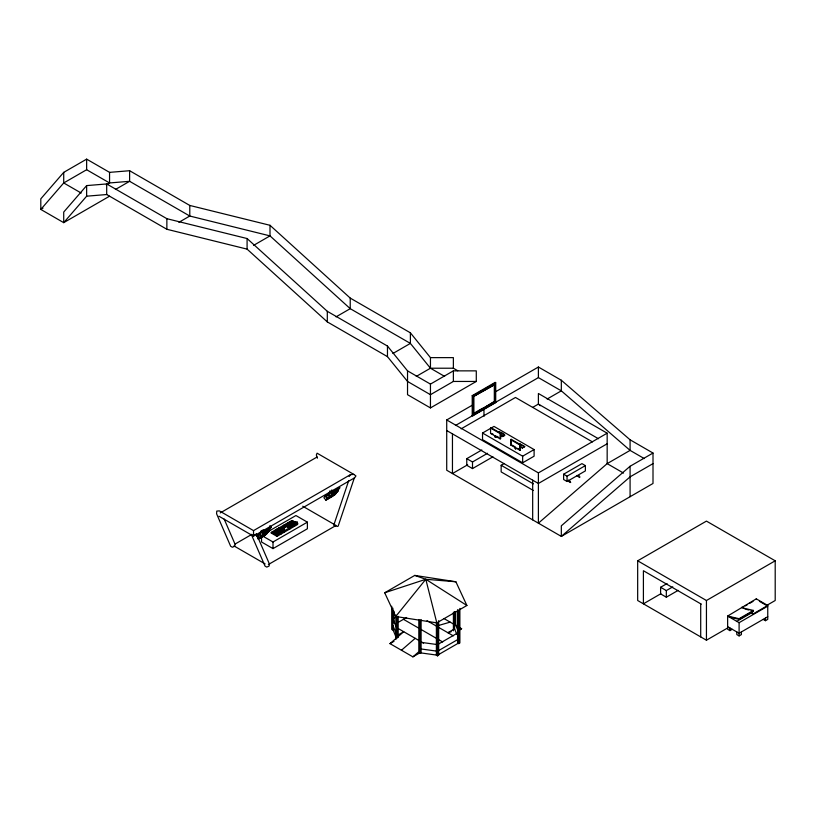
<?xml version="1.0" encoding="UTF-8"?>
<svg xmlns="http://www.w3.org/2000/svg" width="816" height="816" viewBox="0 0 816 816"><rect width="100%" height="100%" fill="white"/><g stroke="black" fill="none" stroke-linecap="round" stroke-linejoin="round"><path stroke-width="1.22" d="M260.477 537.295L258.427 538.866L260.131 537.316M267.995 530.798L266.516 532.236M330.245 496.587L330.796 496.556M332.683 495.016L334.723 493.445L333.907 493.741M277.42 529.247L276.879 529.808L276.859 529.278M276.869 529.849L276.461 529.533M285.957 524.637L285.498 524.668M286.049 524.515L286.579 523.954L286.232 524.362M289.578 522.373L289.568 522.23M290.006 521.71L290.047 522.24L290.323 521.71M578.299 476.32L578.513 475.534L579.299 475.748M579.87 476.738L579.656 477.523L578.87 477.309M354.338 477.901L338.232 525.922L337.753 526.453L335.549 525.983L333.836 524.994L348.728 480.573M282.142 527.779L283.305 528.584L281.989 527.748L283.652 528.38L283.499 527.728M263.935 534.613L264.374 534.062M264.853 533.531L262.915 534.847L265.404 533.276M265.945 533.256C261.11 538.142 269.025 532.277 265.282 534.123M349.136 476.513L350.411 474.677L353.818 474.392L355.939 475.952L354.664 477.788L253.521 536.183L218.933 516.222M260.488 533.123L257.621 535.755L259.61 538.223L266.485 534.245L267.628 532.624L260.753 536.591L259.61 538.223M262.517 530.777L259.661 533.399L261.64 535.867L268.515 531.899L269.668 530.267L262.793 534.245L261.64 535.867M261.202 530.431L263.191 532.899L264.333 531.267L271.208 527.299L269.882 525.647M265.18 534.286L264.037 535.918L258.142 539.325M271.208 527.299L270.065 528.931L263.191 532.899M328.522 494.108L325.084 496.087L323.932 497.719L325.921 500.188L332.795 496.22L333.948 494.588M329.246 493.425L326.39 496.046L328.369 498.525L335.243 494.547L336.396 492.915L329.521 496.893L328.369 498.525M325.921 500.188L327.063 498.556L331 496.291M331.949 493.201L333.091 491.569L339.966 487.601L338.824 489.233L331.949 493.201L329.96 490.732M331.551 494.537L329.562 492.068L328.42 493.7L330.398 496.169L331.551 494.537L338.426 490.569L337.1 488.927M338.426 490.569L337.283 492.201L330.398 496.169M272.891 531.797C274.268 530.93 271.289 533.266 272.891 531.563M276.838 529.462L277.45 529.37L276.94 529.227M290.608 521.944L290.312 521.903M265.996 530.063C261.916 533.817 268.342 529.655 265.414 530.788M262.12 536.438C261.283 538.142 265.475 534.307 263.099 535.602M331.184 495.689L329.246 497.005M333.214 493.343L332.622 493.955M338.201 488.386L337.345 489.212M395.719 616.498L425.799 579.289L455.879 581.767L466.895 605.492L436.805 622.863L395.719 616.498L384.703 592.773L414.783 575.413L455.879 581.767M416.262 376.411L430.45 368.22L430.45 357.632L410.387 332.816L350.227 298.085L270.004 225.298L189.781 205.448L129.611 170.717L109.558 172.37L86.639 159.14L63.719 172.37L40.8 198.839L40.8 209.426L63.719 222.656L109.558 196.187M86.639 185.599L63.719 212.068L63.719 222.656L86.639 196.187L86.639 185.599L106.692 183.947L166.862 218.688L247.085 238.537L327.308 311.314L387.467 346.055L407.531 370.862L430.45 384.101L453.37 370.862L476.289 370.862L476.289 381.449L430.45 407.918L407.531 394.689L407.531 370.862M333.836 524.994L334.315 524.464M264.517 530.726L264.109 531.43L265.139 530.9M258.284 537.928L258.998 537.285M259.825 537.244L258.203 538.417M260.732 536.265L261.446 535.622M334.968 492.232L335.672 491.589M331.082 496.526L330.674 497.23L332.51 495.567M336.508 491.538C332.581 495.21 339.181 490.681 336.07 492.079M484.255 409.204L483.572 408.979L484.255 408.877M263.864 533.654L264.557 532.787L263.741 533.072M262.069 535.786C258.55 539.192 264.976 534.653 261.844 536.112M458.725 642.957L437.529 655.197L419.965 652.79L412.906 656.86L389.987 643.63L403.736 631.717L397.994 635.032M401.441 650.25L415.201 638.336M653.004 453.043L630.085 466.273L561.326 525.82L561.326 536.408L653.004 483.48L653.004 453.043L630.085 439.804L561.326 380.256L538.397 367.027L494.741 392.231M412.906 656.86L419.965 650.75M264.761 530.512L265.761 529.829M262.813 535.694L262.283 536.092M329.939 496.128L330.47 495.73M328.154 498.086C325.125 500.891 331.041 496.903 328.42 497.893M272.707 532.277L272.932 531.542M263.599 533.868L263.078 534.225M261.569 536.214L260.651 536.744M265.006 534.235L263.966 534.766M335.794 492.181L334.876 492.711M327.879 498.188L326.798 498.668M331.592 496.097L332.112 495.74M268.729 528.115L269.545 527.83L268.066 529.268M334.05 490.406L334.866 490.11L333.387 491.548M444.638 376.411L430.45 368.22L410.387 343.403L350.227 308.672L270.004 235.885L189.781 216.036L129.611 181.305L109.558 182.957L86.639 169.728L63.719 182.957L40.8 209.426L42.983 208.162M106.284 184.844L109.558 182.957L109.558 172.37M115.423 189.496L129.611 181.305L129.611 170.717M178.867 222.34L189.781 216.036L189.781 205.448M253.633 245.341L270.004 235.885L270.004 225.298M336.039 316.863L350.227 308.672L350.227 298.085M392.924 353.491L410.387 343.403L410.387 332.816M220.238 512.917L317.057 457.021M476.289 381.449L453.37 381.449L430.45 394.689L407.531 381.449L387.467 356.643L327.308 321.902L247.085 249.125L166.862 229.276L106.692 194.534L86.639 196.187M472.219 395.638L495.139 382.408L495.71 382.745L495.71 402.594L472.79 415.823L472.219 415.497L472.219 395.638L472.79 395.974L495.71 382.745M474.698 395.811L494.608 384.652L494.608 401.951L473.892 413.916L494.323 401.788L494.323 384.489M473.606 396.443L494.608 384.652M224.186 519.088L235.13 544.364L234.61 546.302L232.366 547.24L230.653 546.251L216.577 513.754L216.781 511.081L219.341 510.877L253.521 530.614L350.411 474.677M653.004 463.631L630.085 476.86L561.326 536.408L446.719 470.24L446.719 419.954L472.913 404.838M235.079 544.048L251.45 534.592M259.763 533.807L256.326 535.786L258.305 538.254L264.2 534.857M266.914 532.287L295.922 515.539L307.387 522.148L307.387 528.768L273.003 548.617L261.538 541.997L261.538 536.489M473.321 413.579L482.644 408.204M472.219 415.497L481.593 410.081M488.886 405.868L493.058 403.461M455.45 425.503L538.397 377.614L561.326 390.844L630.085 450.391L644.273 458.582M271.279 532.409L274.717 530.42L280.449 533.072L280.449 534.388L277.012 536.377L271.279 533.072L271.279 532.409L277.012 535.051L280.449 533.072M275.298 530.094L278.735 528.105L284.468 530.757L284.468 532.073L281.02 534.062L275.298 530.757L275.298 530.094L281.02 532.736L284.468 530.757M283.121 530.645L279.307 528.442L279.307 527.779L283.886 525.127L289.619 527.779L289.619 529.094L285.039 531.746L285.039 530.42L289.619 527.779M284.468 524.8L287.905 522.811L293.627 525.463L293.627 526.779L290.19 528.768L284.468 525.463L284.468 524.8L290.19 527.442L293.627 525.463M288.476 522.485L291.914 520.496L297.646 523.148L297.646 524.464L294.209 526.453L288.476 523.148L288.476 522.485L294.209 525.127L297.646 523.148M271.279 533.072L274.717 531.083L274.717 530.42M278.735 528.105L278.735 528.768L282.968 526.32M287.038 523.974L283.886 525.79L283.886 525.127M281.846 527.167L283.019 526.779M281.918 527.911L284.437 526.453L285.6 527.258M280.347 528.972L282.642 530.298L280.418 529.36A1.785 0.918 -4.7 0 1 280.184 530.788A1.785 0.918 -4.7 0 1 277.552 530.573A1.785 0.918 -4.7 0 1 278.705 529.227M291.812 525.004L289.282 523.811L291.7 525.076M293.291 521.495L295.8 522.413M280.367 529.247L282.673 530.686L283.642 529.89M293.546 521.638L297.187 523.413L297.187 522.087L295.698 522.791L296.82 522.281M277.175 531.716L277.542 532.032M283.856 527.972C280.561 527.014 284.835 528.391 283.397 528.074M283.081 527.524L284.458 527.921M283.56 527.626L283.631 526.912L285.029 527.585M283.927 526.738L285.58 526.983M294.362 521.791L294.525 521.914M291.791 524.729L289.282 523.811M277.471 533.47L277.471 534.786L276.043 534.123L284.009 529.696L284.009 531.022M289.221 526.514L290.7 525.81L290.649 527.177L289.221 526.514L297.187 522.087M276.41 533.929L279.623 532.205M280.418 531.614L283.795 530.176M289.588 526.32L292.811 524.596M293.75 524.29L296.973 522.566M461.142 428.839L515.477 397.463L592.447 441.895M262.589 535.99L273.003 541.997L307.387 522.148M490.559 428.063L491.13 427.737L500.728 433.276L500.728 438.569L500.157 438.896L490.559 433.357L490.559 428.063L500.157 433.602L500.728 433.276M482.531 433.031L493.996 426.411L534.103 449.565L534.103 456.185L522.648 462.805L482.531 439.64L482.531 433.031L522.648 456.185L534.103 449.565M532.675 407.388L538.397 404.083L598.434 438.733M547.128 399.034L561.326 390.844L561.326 380.256M490.559 433.357L492.966 434.081M268.362 564.529L336.029 525.463L302.726 506.226M495.139 435.999L495.71 435.999M500.453 435.438L502.381 436.55C511.601 434.5 487.968 427.717 504.676 435.224M492.915 456.807L472.505 468.588L466.772 465.283L466.772 458.663L481.817 449.983M510.612 439.64L511.183 439.314L520.353 444.608L520.353 449.902L519.782 450.228L510.612 444.934L510.612 439.64L519.782 444.934L520.353 444.608M467.66 464.773L452.452 473.555L452.452 433.857M466.772 458.663L472.505 461.978L487.55 453.288M510.612 444.934L511.183 444.608L511.183 439.314M515.375 447.188L515.477 448.739M520.455 446.984L522.383 448.096L524.668 446.505L518.894 443.435M533.389 490.508L501.157 471.903L501.157 465.283L504.278 463.478M538.397 472.892L607.165 433.194L607.165 463.631L538.397 523.178L538.397 472.892L446.719 419.954M607.165 443.782L538.397 483.48L446.719 430.542M563.611 474.218L581.951 463.631L585.388 465.61L585.388 470.903L567.049 481.491L563.611 479.502L563.611 474.218L567.049 476.197L585.388 465.61M568.487 480.094L567.62 481.165L568.487 481.236M393.924 618.212L396.046 616.988M398.167 622.384L406.643 617.488M389.987 643.63L394.016 641.305M459.592 629.911L461.611 628.738L443.904 618.518M418.812 652.79L419.965 653.453L421.107 652.79L421.107 619.517M438.59 643.997L458.725 632.369M438.59 650.617L458.725 638.989M436.387 621.925L436.387 655.197L437.529 655.86L438.671 655.197L438.671 620.67M457.582 609.685L457.582 642.957L458.725 643.62L459.877 642.957L459.877 608.43M728.27 627.606L706.442 640.213L637.673 600.505L637.673 560.806L706.442 521.108L775.2 560.806L775.2 600.505L766.469 605.554M678.147 590.376L666.325 597.2L660.603 593.895L660.603 587.275L667.049 583.552M660.868 593.732L643.406 603.82L643.406 570.731L701.25 604.136M660.603 587.275L666.325 590.58L672.772 586.867M637.673 560.806L706.442 600.505L775.2 560.806M732.227 629.289L729.932 630.615L727.637 629.289L727.637 616.06L756.289 598.852L767.754 605.472L767.754 619.364L765.459 620.69L763.164 619.364M745.273 605.88L747.476 604.605M749.68 603.33L752.984 601.423M759.421 601.321L767.754 606.135L739.102 622.679L727.637 616.06L739.102 618.701L753.423 610.429L753.423 611.092L739.102 619.364L729.229 616.978M736.491 621.527L751.811 612.694M751.454 612.602L753.423 613.744L767.754 605.472M767.754 616.723L739.102 633.257L727.637 626.647M736.807 631.941L736.807 634.583L739.102 635.909L741.397 634.583L741.397 631.941M292.964 524.882L291.689 525.116L293.168 524.402L293.168 525.728M289.741 526.606L290.7 525.81M284.009 529.696L282.509 530.084M280.571 531.899L281.54 531.104L280.051 531.808L281.479 532.471L281.479 531.145M276.043 534.123L277.675 533.705M279.786 532.491C277.848 533.256 278.246 532.144 279.99 532.012L279.99 533.338L276.104 531.42M500.453 434.908L502.381 436.019L504.676 434.959M520.455 446.454L522.383 447.566L524.668 446.505M255.235 534.388L253.001 535.327L251.277 534.337L265.027 566.1L266.75 567.089L268.994 566.151L269.515 564.213L256.255 533.593M515.763 447.586L515.192 447.586M384.703 592.773L425.799 579.289L466.895 605.492M438.692 625.433L450.146 622.129M451.207 631.747L447.862 632.716L454.553 628.85L456.868 634.481M459.255 629.422L461.611 628.738M430.45 357.632L453.37 357.632L453.37 368.22L457.735 370.739M430.45 368.22L453.37 368.22M577.361 476.197L576.871 475.493M419.965 642.202L437.529 644.609M419.965 648.822L437.529 651.229M273.411 531.706L272.258 532.103L272.779 532.012M741.968 607.787L753.423 610.429M746.65 609.45L748.915 610.001M751.169 610.552L753.423 611.092M414.783 575.413L425.799 579.289L436.805 622.863M285.008 527.309L283.886 527.065M284.427 527.646L283.315 527.391M279.307 527.779L285.039 530.42M280.133 529.38L282.418 530.431M607.165 433.194L538.397 393.496L538.397 404.083L540.314 405.736M623.536 473.076L607.165 463.631L630.085 450.391L630.085 439.804M494.608 401.951L494.037 401.625L483.97 407.765M495.71 402.594L495.139 402.257L495.139 382.408M519.863 443.986L524.668 446.77M81.182 193.035L63.719 182.957L63.719 172.37M496.72 436.254L498.719 437.407M512.101 445.138L514.855 446.719M517.599 448.31L520.353 449.902M501.157 465.283L533.389 483.888M741.968 607.124L745.528 609.185M750.139 612.5L753.423 614.407L753.423 613.744M353.818 474.392L317.077 453.186L316.333 455.002L317.414 458.204M278.735 528.768L284.468 532.073M427.023 620.68L453.298 635.848M403.471 619.324L418.72 628.126M420.893 629.391L442.68 641.968M398.3 628.585L423.535 643.151M233.968 545.924L265.129 563.917M569.711 480.797L570.7 482.521L569.344 482.154L569.129 481.124M331.775 489.926L333.091 491.569M327.532 494.425L329.521 496.893M325.084 496.087L327.063 498.556M263.007 529.625L264.333 531.267M260.804 531.767L262.793 534.245M258.774 534.123L260.753 536.591M454.553 622.231L458.266 631.247M392.863 618.824L396.117 626.719M392.863 625.444L396.117 633.328M392.863 629.411L396.117 637.306M283.489 527.136L283.631 528.176M765.459 618.038L765.459 620.69M756.289 598.852L756.289 599.515M739.102 618.701L739.102 619.364M739.102 622.679L739.102 635.909M729.932 627.963L729.932 630.615M706.442 600.505L706.442 640.213M700.709 603.82L700.709 636.898M666.325 590.58L666.325 597.2M630.085 466.273L630.085 496.709M567.049 476.197L567.049 481.491M538.397 367.027L538.397 377.614M532.675 480.165L532.675 519.863M522.648 456.185L522.648 462.805M522.383 447.566L522.383 448.096M519.782 444.934L519.782 450.228M502.381 436.019L502.381 436.55M500.157 433.602L500.157 438.896M495.424 435.836L495.424 437.162M483.97 409.04L483.97 415.66M473.892 396.607L473.892 413.916M472.79 395.974L472.79 415.823M472.505 461.978L472.505 468.588M458.725 610.348L458.725 643.62M455.695 612.153L455.695 625.535M454.553 611.551L454.553 629.513M453.37 370.862L453.37 381.449M453.41 612.153L453.41 630.778M437.529 622.588L437.529 655.86M430.45 384.101L430.45 407.918M419.965 620.18L419.965 653.453M418.812 619.517L418.812 650.75M398.188 616.366L398.188 637.52M397.045 617.029L397.045 638.183M395.893 615.101L395.893 639.55M394.016 611.266L394.016 623.24M392.863 608.144L392.863 630.074L391.721 629.411L391.721 606.227M387.467 346.055L387.467 356.643M327.308 311.314L327.308 321.902M294.209 525.127L294.209 526.453M291.914 520.496L291.914 521.159L287.905 523.474L287.905 522.811M290.19 527.442L290.19 528.768M281.02 532.736L281.02 534.062M277.012 535.051L277.012 536.377M273.003 541.997L273.003 548.617M253.521 530.614L253.521 536.183M247.085 238.537L247.085 249.125M166.862 218.688L166.862 229.276M106.692 183.947L106.692 194.534M86.639 159.14L86.639 169.728M291.088 521.903A1.785 0.918 -4.7 0 1 294.015 522.067A1.785 0.918 -4.7 0 1 292.179 523.413A1.785 0.918 -4.7 0 1 290.802 522.107M279.164 529.166A1.785 0.918 -4.7 0 1 279.623 529.166M287.079 524.219A1.785 0.918 -4.7 0 1 290.006 524.382A1.785 0.918 -4.7 0 1 288.17 525.728A1.785 0.918 -4.7 0 1 286.793 524.423M266.373 532.756L268.393 531.298L266.373 532.756M267.913 529.788L269.943 528.319L267.913 529.788M329.654 497.393L331.684 495.924L329.654 497.393M331.694 495.047L333.713 493.578L331.694 495.047M333.234 492.068L335.264 490.61L333.234 492.068M333.091 495.404L335.121 493.945L333.091 495.404M336.671 490.09L338.701 488.621L336.671 490.09M483.674 415.497L484.357 415.721L483.674 415.497M495.139 436.999L495.812 437.223L495.139 436.999M515.192 448.576L515.875 448.8L515.192 448.576M294.658 523.546L293.23 524.198L294.658 524.861L294.658 523.546M291.424 523.056A1.785 0.918 -4.7 0 0 294.097 522.097A1.785 0.918 -4.7 0 0 291.434 521.455A1.785 0.918 -4.7 0 0 291.424 523.056M274.258 533.256A1.785 0.918 -4.7 0 0 276.93 532.297A1.785 0.918 -4.7 0 0 274.268 531.655A1.785 0.918 -4.7 0 0 274.258 533.256M274.237 532.981A1.785 0.918 -4.7 0 0 276.91 532.022A1.785 0.918 -4.7 0 0 274.247 531.379A1.785 0.918 -4.7 0 0 274.237 532.981M278.246 530.665A1.785 0.918 -4.7 0 0 280.918 529.706A1.785 0.918 -4.7 0 0 278.256 529.064A1.785 0.918 -4.7 0 0 278.246 530.665M287.416 525.371A1.785 0.918 -4.7 0 0 290.088 524.413A1.785 0.918 -4.7 0 0 287.426 523.77A1.785 0.918 -4.7 0 0 287.416 525.371"/></g></svg>
